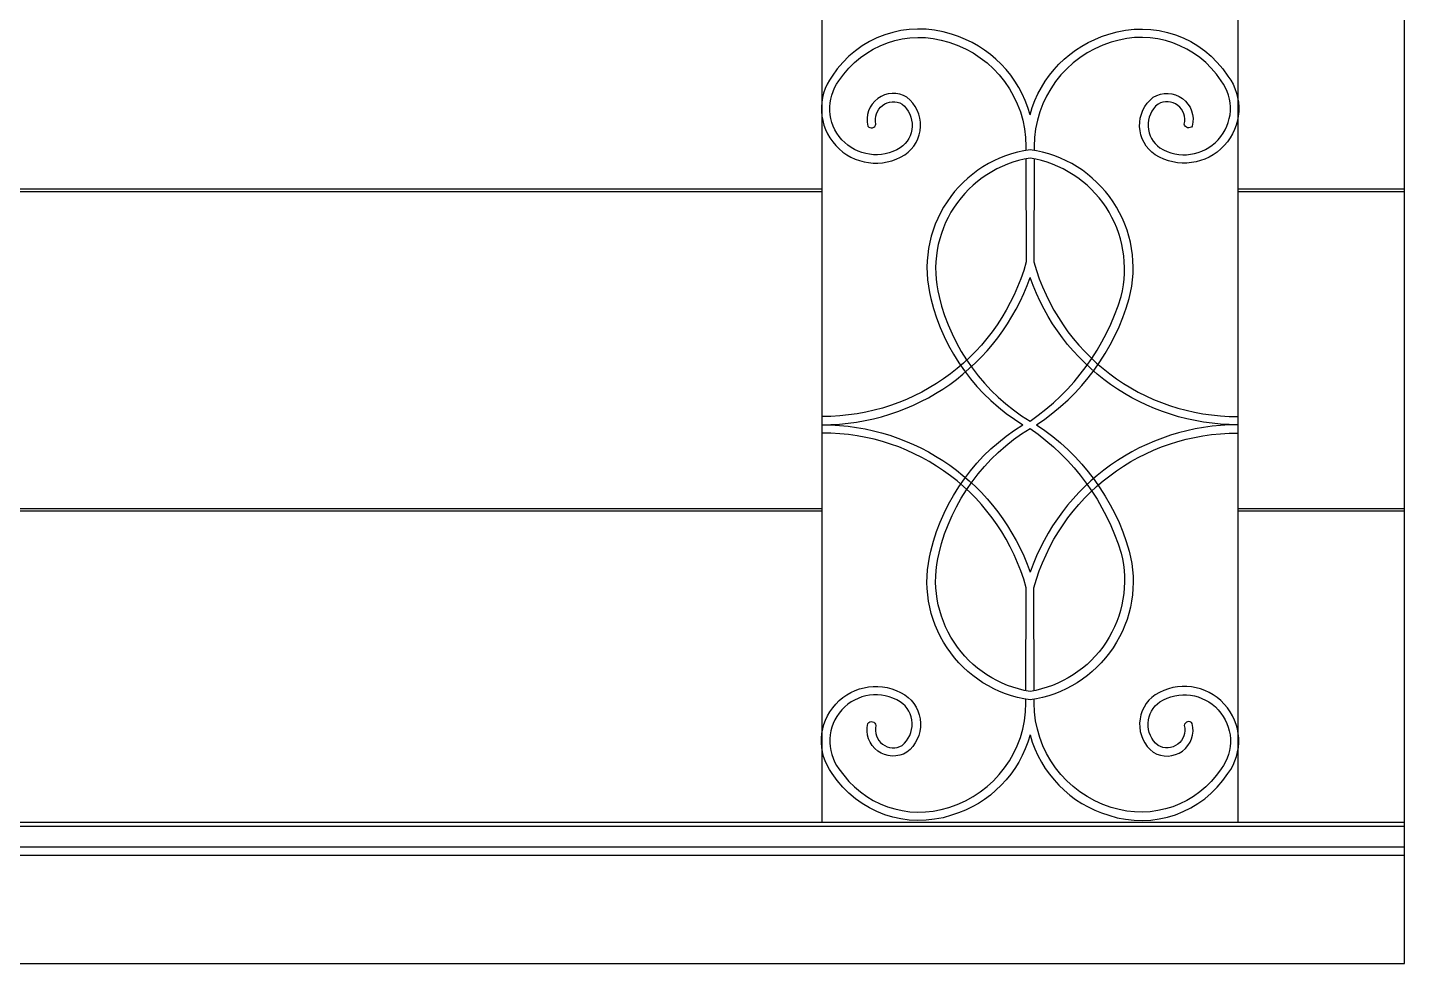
# Model space of a CAD drawing. Header units: metres. Extents: x 2492 to 5348, y 3278 to 5478.
# Drawn here: x 3630 to 5285, y 3278 to 4403 of the extents above; entities that cross this region are included whole.
import ezdxf

# ---------------------------------------------------------------- set-up
doc = ezdxf.new("R2010")
doc.units = ezdxf.units.M
for name, color, linetype in [('2', 2, 'Continuous'), ('3', 3, 'Continuous'), ('4', 4, 'Continuous'), ('7', 7, 'Continuous')]:
    doc.layers.add(name, color=color, linetype=linetype)

msp = doc.modelspace()

# ---------------------------------------------------------------- linework, layer by layer
at = {"layer": '2'}
msp.add_line((2524.88, 3278.44), (5284.88, 3278.44), dxfattribs=at)
at = {"layer": '3'}
for p, q in [((3254.88, 4209.44), (4584.88, 4209.44)), ((3254.88, 4206.44), (4584.88, 4206.44)), ((5084.88, 4209.44), (5284.88, 4209.44)), ((5084.88, 4206.44), (5284.88, 4206.44)), ((3254.88, 3825.44), (4584.88, 3825.44)), ((5084.88, 3825.44), (5284.88, 3825.44)), ((3254.88, 3822.44), (4584.88, 3822.44)), ((5084.88, 3822.44), (5284.88, 3822.44)), ((2554.88, 3443.44), (5284.88, 3443.44)), ((2524.88, 3418.44), (5284.88, 3418.44)), ((2524.88, 3408.44), (5284.88, 3408.44))]:
    msp.add_line(p, q, dxfattribs=at)
for points in [[(4834.88, 4298.66, 0.26), (4740.35, 4395.32, 0.34), (4597.01, 4345.13, 0.83), (4684.33, 4250.5, 0.51), (4686.8, 4319.62, 0.67), (4639.85, 4285.06, 0.69), (4649.55, 4287.46, -0.66), (4681.1, 4311.37, -0.5), (4678.87, 4258.88, -0.83), (4605.21, 4339.4, -0.34), (4737.29, 4385.8, -0.33), (4829.89, 4260.45), (4829.9, 4255.8)], [(4834.88, 4298.66, -0.26), (4929.41, 4395.32, -0.34), (5072.75, 4345.13, -0.83), (4985.43, 4250.5, -0.51), (4982.96, 4319.62, -0.67), (5029.91, 4285.06, -0.69), (5020.21, 4287.46, 0.66), (4988.66, 4311.37, 0.5), (4990.89, 4258.88, 0.83), (5064.55, 4339.4, 0.34), (4932.47, 4385.8, 0.33), (4839.87, 4260.45), (4839.86, 4255.8)], [(4842.77, 3925.94, 0.18), (4954.02, 4077.67, 0.45), (4834.88, 4256.59, 0.45), (4715.74, 4077.67, 0.2), (4826.35, 3925.94)], [(4829.93, 4245.63), (4830.25, 4121.84, -0.34), (4584.9, 3935.94)], [(4839.83, 4245.63), (4839.51, 4121.84, 0.34), (5084.86, 3935.94)], [(4584.88, 3925.94, 0.32), (4834.88, 4103.18)], [(5084.88, 3925.94, -0.32), (4834.88, 4103.18)], [(4584.88, 3925.94, -0.32), (4834.88, 3748.7)], [(4842.77, 3925.94, -0.18), (4954.02, 3774.21, -0.45), (4834.88, 3595.29, -0.45), (4715.74, 3774.21, -0.2), (4826.35, 3925.94)], [(5084.88, 3925.94, 0.32), (4834.88, 3748.7)], [(4829.93, 3606.25), (4830.25, 3730.04, 0.34), (4584.9, 3915.94)], [(4839.83, 3606.25), (4839.51, 3730.04, -0.34), (5084.86, 3915.94)], [(4834.88, 3553.22, -0.26), (4740.35, 3456.56, -0.34), (4597.01, 3506.75, -0.83), (4684.33, 3601.38, -0.51), (4686.8, 3532.26, -0.67), (4639.85, 3566.82, -0.69), (4649.55, 3564.42, 0.66), (4681.1, 3540.51, 0.5), (4678.87, 3593, 0.83), (4605.21, 3512.48, 0.34), (4737.29, 3466.08, 0.33), (4829.89, 3591.43), (4829.9, 3596.08)], [(4834.88, 3553.22, 0.26), (4929.41, 3456.56, 0.34), (5072.75, 3506.75, 0.83), (4985.43, 3601.38, 0.51), (4982.96, 3532.26, 0.67), (5029.91, 3566.82, 0.69), (5020.21, 3564.42, -0.66), (4988.66, 3540.51, -0.5), (4990.89, 3593, -0.83), (5064.55, 3512.48, -0.34), (4932.47, 3466.08, -0.33), (4839.87, 3591.43), (4839.86, 3596.08)]]:
    msp.add_lwpolyline(points, format="xyb", dxfattribs=at)
for points in [[(4834.88, 3930.37, 0.17), (4944.34, 4080.19, 0.44), (4834.88, 4246.48, 0.44), (4725.42, 4080.19, 0.2)], [(4834.88, 3921.51, -0.17), (4944.34, 3771.69, -0.44), (4834.88, 3605.4, -0.44), (4725.42, 3771.69, -0.2)]]:
    msp.add_lwpolyline(points, format="xyb", close=True, dxfattribs=at)
at = {"layer": '4'}
for p, q in [((4584.88, 3448.44), (4584.88, 5358.44)), ((5084.88, 3448.44), (5084.88, 5358.44)), ((5284.88, 3278.44), (5284.88, 5358.44))]:
    msp.add_line(p, q, dxfattribs=at)
at = {"layer": '7'}
msp.add_line((2554.88, 3448.44), (5284.88, 3448.44), dxfattribs=at)

doc.saveas('drawing.dxf')
